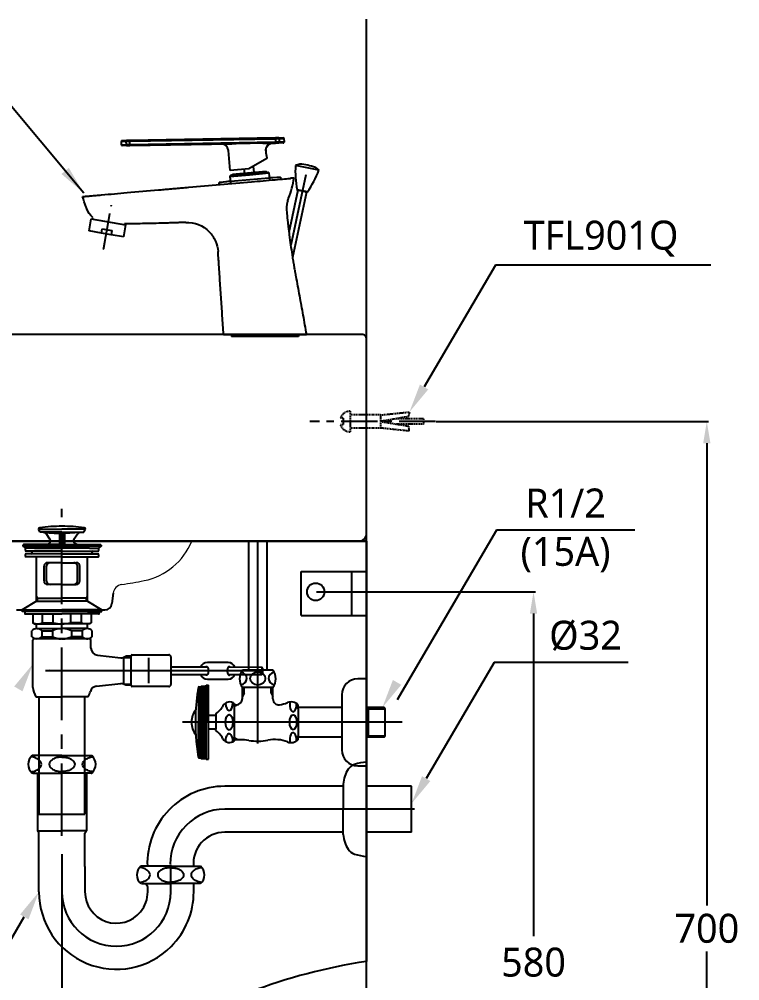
# Model space of a CAD drawing. Extents: x 5203 to 11604, y 0 to 2100.
# Drawn here: x 7363 to 7860, y 423 to 1086 of the extents above; entities that cross this region are included whole.
import ezdxf

# ---------------------------------------------------------------- set-up
doc = ezdxf.new("R2010")
doc.units = 0
doc.header["$LTSCALE"] = 20
doc.header["$MEASUREMENT"] = 0
doc.linetypes.add('CENTER', pattern=[2, 1.25, -0.25, 0.25, -0.25])
doc.linetypes.add('HIDDEN2', pattern=[0.1875, 0.125, -0.0625])
doc.layers.get('0').update_dxf_attribs({"linetype": 'CONTINUOUS'})
doc.layers.get('DEFPOINTS').update_dxf_attribs({"linetype": 'CONTINUOUS'})
for name, color, linetype in [('1', 1, 'CONTINUOUS'), ('3', 3, 'CONTINUOUS'), ('4', 4, 'CONTINUOUS'), ('6', 6, 'CONTINUOUS'), ('7', 7, 'CONTINUOUS'), ('CENTER', 2, 'CENTER')]:
    doc.layers.add(name, color=color, linetype=linetype)
doc.styles.get("Standard").update_dxf_attribs({"font": 'NanumGothic.ttf'})
doc.dimstyles.new('ISO-25', dxfattribs={"dimtxt": 15, "dimasz": 10, "dimexe": 1.25, "dimexo": 0.625, "dimgap": 5, "dimtad": 1, "dimtoh": 1, "dimdec": 0, "dimtxsty": 'Standard', "dimcen": 2.5, "dimadec": 0, "dimazin": 0, "dimtfac": 1, "dimtdec": 0, "dimtmove": 0, "dimatfit": 3, "dimfxl": 0, "dimarcsym": 0})
doc.dimstyles.get("Standard").update_dxf_attribs({"dimtxt": 2.5, "dimasz": 2, "dimexe": 2, "dimexo": 1, "dimgap": 1.5, "dimtad": 1, "dimdec": 0, "dimlfac": 10, "dimrnd": 0.5, "dimzin": 0, "dimdsep": 46, "dimtxsty": 'Standard', "dimcen": 0, "dimclrt": 2, "dimadec": 0, "dimazin": 0, "dimtfac": 1, "dimtdec": 0, "dimtmove": 0, "dimatfit": 3, "dimfxl": 0, "dimtolj": 1, "dimtzin": 0, "dimarcsym": 0})

# ---------------------------------------------------------------- blocks, each defined once
blk = doc.blocks.new('*D21')
at = {"layer": '1', "color": 3, "linetype": 'ByBlock', "lineweight": -2}
for p, q in [((7568.42, 691.14), (7719.28, 691.14)), ((7718.03, 676.14), (7718.03, 453.5)), ((7718.03, 124.14), (7718.03, 346.79)), ((7603.42, 109.14), (7719.28, 109.14))]:
    blk.add_line(p, q, dxfattribs=at)
at = {"layer": '1', "color": 3}
for points in [[(7715.53, 676.14), (7720.53, 676.14), (7718.03, 691.14)], [(7715.53, 124.14), (7720.53, 124.14), (7718.03, 109.14)]]:
    blk.add_solid(points, dxfattribs=at)
at = {"layer": 'DEFPOINTS', "color": 0}
for p in [(7567.79, 691.14), (7718.03, 691.14), (7602.79, 109.14)]:
    blk.add_point(p, dxfattribs=at)
at = {"layer": '1', "color": 2, "insert": (7718.03, 400.14), "char_height": 20, "attachment_point": 5}
blk.add_mtext('580\\P(참고치수이므로\\P실측 후 타공할 것)', dxfattribs=at)
blk = doc.blocks.new('*D28')
at = {"layer": '1', "color": 3, "linetype": 'ByBlock', "lineweight": -2}
for p, q in [((7650.93, 808.64), (7838.8, 808.64)), ((7837.55, 793.64), (7837.55, 474.71)), ((7837.55, 124.14), (7837.55, 443.08)), ((7570.6, 109.14), (7838.8, 109.14))]:
    blk.add_line(p, q, dxfattribs=at)
at = {"layer": '1', "color": 3}
for points in [[(7835.05, 793.64), (7840.05, 793.64), (7837.55, 808.64)], [(7835.05, 124.14), (7840.05, 124.14), (7837.55, 109.14)]]:
    blk.add_solid(points, dxfattribs=at)
at = {"layer": 'DEFPOINTS', "color": 0}
for p in [(7650.3, 808.64), (7569.98, 109.14), (7837.55, 109.14)]:
    blk.add_point(p, dxfattribs=at)
at = {"layer": '1', "color": 2, "insert": (7837.55, 458.89), "char_height": 20, "attachment_point": 5}
blk.add_mtext('700', dxfattribs=at)
blk = doc.blocks.new('*D29')
at = {"layer": '1', "color": 3, "lineweight": -2}
for p, q in [((7392.79, 510.08), (7392.79, 271.24)), ((7602.79, 363.17), (7602.79, 271.24)), ((7407.79, 272.49), (7587.79, 272.49))]:
    blk.add_line(p, q, dxfattribs=at)
at = {"layer": '1', "color": 3}
for points in [[(7407.79, 274.99), (7407.79, 269.99), (7392.79, 272.49)], [(7587.79, 274.99), (7587.79, 269.99), (7602.79, 272.49)]]:
    blk.add_solid(points, dxfattribs=at)
at = {"layer": 'DEFPOINTS', "color": 0}
for p in [(7392.79, 510.71), (7602.79, 363.8), (7602.79, 272.49)]:
    blk.add_point(p, dxfattribs=at)
at = {"layer": '1', "color": 2, "insert": (7497.79, 287.49), "char_height": 20, "attachment_point": 5}
blk.add_mtext('210', dxfattribs=at)

msp = doc.modelspace()

# ---------------------------------------------------------------- linework, layer by layer
at = {"ltscale": 0.5}
for p, q in [((7509.7259, 868.64294), (7509.7259, 867.16441)), ((7555.85412, 868.64294), (7555.85412, 867.16441))]:
    msp.add_line(p, q, dxfattribs=at)
at = {"color": 0, "linetype": 'Continuous', "lineweight": 0}
for p, q in [((7602.79001, 865.64299), (7602.78771, 730.99131)), ((7602.79006, 868.64294), (7602.79001, 868.64294))]:
    msp.add_line(p, q, dxfattribs=at)
at = {"linetype": 'HIDDEN2', "ltscale": 0.3}
for p, q in [((7586.72279, 811.04294), (7584.93992, 811.04294)), ((7586.72279, 811.04294), (7586.72279, 806.24294)), ((7591.61062, 815.73224), (7591.61062, 801.55364)), ((7607.4168, 813.14294), (7591.61062, 813.14294)), ((7612.48891, 813.14294), (7607.4168, 813.14294)), ((7612.48891, 813.14294), (7612.48891, 804.14294)), ((7642.05111, 810.44294), (7622.71775, 810.44294)), ((7642.05111, 810.44294), (7642.09974, 806.84294)), ((7586.72279, 806.24294), (7584.93992, 806.24294)), ((7607.4168, 804.14294), (7591.61062, 804.14294)), ((7612.48891, 804.14294), (7607.4168, 804.14294)), ((7642.09974, 806.84294), (7623.57538, 806.84294))]:
    msp.add_line(p, q, dxfattribs=at)
at = {"color": 0}
for p, q in [((7428.05373, 690.10507), (7427.2388, 683.0678)), ((7361.34108, 678.64297), (7422.272, 678.64297)), ((7368.17542, 678.64297), (7378.21776, 678.64297)), ((7378.21776, 678.64297), (7419.21776, 678.64297)), ((7378.21776, 678.64297), (7419.21776, 678.64297))]:
    msp.add_line(p, q, dxfattribs=at)
at = {"linetype": 'HIDDEN2', "ltscale": 0.3}
msp.add_lwpolyline([(7612.48891, 813.14294), (7632.43788, 815.17965), (7631.77841, 812.03737), (7612.48891, 808.64294), (7631.77841, 805.51109), (7632.10815, 802.00624), (7612.48891, 804.14294)], dxfattribs=at)
for start, end in [(90, 160.21215863), (199.78784137, 270)]:
    msp.add_arc((7591.61062, 808.64294), 7.0893, start, end, dxfattribs=at)
at = {"color": 0, "linetype": 'Continuous', "lineweight": 0}
for centre, radius, start, end in [((7440.62429, 743.00286), 45, 281.29209125, 337.99639), ((7393.16509, 980.6837), 287.37277, 278.17170477, 281.29209125), ((7435.00727, 689.29984), 7, 98.17170477, 173.39445901)]:
    msp.add_arc(centre, radius, start, end, dxfattribs=at)
at = {"layer": '1'}
msp.add_line((7602.79001, 109.14283), (7602.79001, 1086.14289), dxfattribs=at)
at = {"layer": '1', "color": 7, "linetype": 'Continuous'}
for p, q in [((7433.79372, 1001.87846), (7436.90503, 1001.93277)), ((7433.83735, 999.37885), (7433.79372, 1001.87846)), ((7434.28491, 1002.38711), (7437.34455, 1002.44052)), ((7436.90503, 1001.93277), (7439.59448, 1001.97971)), ((7436.90503, 1001.93277), (7436.94866, 999.43315)), ((7439.58575, 1002.47964), (7437.34455, 1002.44052)), ((7540.06716, 1004.23354), (7439.58575, 1002.47964)), ((7439.58575, 1002.47964), (7439.59448, 1001.97971)), ((7439.59448, 1001.97971), (7540.07588, 1003.73362)), ((7439.63811, 999.4801), (7439.59448, 1001.97971)), ((7542.30836, 1004.27267), (7540.06716, 1004.23354)), ((7540.06716, 1004.23354), (7540.07588, 1003.73362)), ((7540.07588, 1003.73362), (7542.76533, 1003.78057)), ((7540.07588, 1003.73362), (7540.11951, 1001.234)), ((7542.30836, 1004.27267), (7545.36799, 1004.32607)), ((7542.76533, 1003.78057), (7545.87664, 1003.83488)), ((7542.80896, 1001.28095), (7542.76533, 1003.78057)), ((7545.87664, 1003.83488), (7545.92027, 1001.33526)), ((7436.94866, 999.43315), (7433.83735, 999.37885)), ((7437.40563, 998.94105), (7434.346, 998.88764)), ((7439.63811, 999.4801), (7436.94866, 999.43315)), ((7437.40563, 998.94105), (7439.64684, 998.98017)), ((7540.11951, 1001.234), (7439.63811, 999.4801)), ((7439.64684, 998.98017), (7439.63811, 999.4801)), ((7439.64684, 998.98017), (7509.83747, 1000.20535)), ((7508.76033, 981.7283), (7507.55428, 995.51357)), ((7531.21703, 1000.57854), (7540.12824, 1000.73408)), ((7542.80896, 1001.28095), (7540.11951, 1001.234)), ((7540.12824, 1000.73408), (7540.11951, 1001.234)), ((7540.12824, 1000.73408), (7542.36944, 1000.7732)), ((7545.42908, 1000.82661), (7542.36944, 1000.7732)), ((7545.92027, 1001.33526), (7542.80896, 1001.28095)), ((7534.13306, 990.03329), (7521.71086, 982.86133)), ((7534.04785, 991.00723), (7534.13306, 990.03329)), ((7521.71086, 982.86133), (7508.76033, 981.7283)), ((7518.78947, 980.11085), (7518.57284, 982.58689)), ((7524.72086, 984.59914), (7525.06549, 980.65993)), ((7543.58221, 977.26083), (7501.14432, 973.548)), ((7508.60959, 977.71449), (7522.05822, 978.89109)), ((7508.60959, 977.71449), (7509.00179, 973.23161)), ((7522.01464, 979.38919), (7509.06411, 978.25617)), ((7510.32181, 979.37003), (7533.53315, 981.40075)), ((7510.40897, 978.37383), (7510.32181, 979.37003)), ((7534.96517, 980.52222), (7522.01464, 979.38919)), ((7522.05822, 978.89109), (7535.50684, 980.0677)), ((7533.53315, 981.40075), (7533.62031, 980.40456)), ((7535.50684, 980.0677), (7535.89905, 975.58482)), ((7535.7831, 976.91026), (7543.58221, 977.26083)), ((7543.58221, 977.26083), (7543.71218, 975.77528)), ((7501.14432, 973.548), (7508.88581, 974.55706)), ((7501.27428, 972.06245), (7501.14432, 973.548)), ((7413.81597, 948.37209), (7414.00334, 949.43469)), ((7411.55212, 940.14014), (7413.02813, 948.511)), ((7413.02813, 948.511), (7436.66351, 944.34345)), ((7436.66351, 944.34345), (7435.18751, 935.97258)), ((7435.95867, 944.95312), (7435.87567, 944.48237)), ((7419.99406, 938.6516), (7411.55212, 940.14014)), ((7419.99406, 938.6516), (7420.515, 941.60602)), ((7426.74556, 937.46112), (7419.99406, 938.6516)), ((7420.515, 941.60602), (7427.26651, 940.41554)), ((7427.26651, 940.41554), (7426.74556, 937.46112)), ((7435.18751, 935.97258), (7426.74556, 937.46112)), ((7555.85412, 867.16441), (7509.7259, 867.16441))]:
    msp.add_line(p, q, dxfattribs=at)
at = {"layer": '1', "color": 3}
for p, q in [((7691.7715, 916.52116), (7642.54296, 832.43907)), ((7840.27815, 916.52116), (7691.7715, 916.52116)), ((7692.40455, 733.66597), (7623.89514, 616.65225)), ((7787.92922, 733.66597), (7692.40455, 733.66597)), ((7690.93323, 642.46103), (7643.98708, 562.27725)), ((7783.37479, 642.46103), (7690.93323, 642.46103)), ((7299.25419, 351.49845), (7366.80999, 466.88342))]:
    msp.add_line(p, q, dxfattribs=at)
at = {"layer": '1', "color": 1, "linetype": 'CENTER'}
msp.add_line((7650.30483, 808.64294), (7563.70437, 808.64294), dxfattribs=at)
at = {"layer": '1', "color": 7, "linetype": 'Continuous'}
for centre, radius, start, end in [((7434.29364, 1001.88718), 0.5, 90.99999075, 181.00020906), ((7545.37672, 1003.82615), 0.5, 1.00020906, 90.99999075), ((7434.33727, 999.38757), 0.5, 181.00020906, 270.99999075), ((7502.5733, 995.0778), 5, 4.76016004, 90.99999075), ((7545.42035, 1001.32653), 0.5, 270.99999075, 1.00020906), ((7509.10768, 977.75807), 0.5, 95.00014925, 185.00014155), ((7535.00875, 980.02412), 0.5, 5.00014155, 95.00014925), ((7569.18385, 955.01998), 21.5, 165.64525328, 185.92846745)]:
    msp.add_arc(centre, radius, start, end, dxfattribs=at)
at = {"layer": '1', "color": 7, "linetype": 'Continuous', "extrusion": (0, 0, -1)}
msp.add_arc((-7425.61408, 961.85207), 17, 313.07750562, 337.32487262, dxfattribs=at)
at = {"layer": '1', "color": 7}
msp.add_arc((7422.272, 683.64297), 5, 270, 353.39445901, dxfattribs=at)
at = {"layer": '1', "color": 7, "linetype": 'Continuous', "extrusion": (0, 0, -1)}
for centre, major_axis, ratio, start_param, end_param in [((7437.35327, 1001.9406), (-0.00873, 0.49992), 0.896618, 4.71238898, 6.283185307), ((7542.31708, 1003.77274), (0.00873, -0.49992), 0.896618, 3.141592654, 4.71238898), ((7437.39691, 999.44097), (-0.00873, 0.49992), 0.896618, 3.141592654, 4.71238898), ((7538.2681, 995.70085), (-0.08726, 4.99924), 0.978413, 4.644078119, 6.283185307), ((7538.41917, 995.70349), (0.08726, -4.99924), 0.999997, 1.661177217, 3.141787889), ((7542.36072, 1001.27313), (0.00873, -0.49992), 0.896618, 4.71238898, 6.283185307), ((7569.18262, 955.01555), (-20.71889, 5.74262), 0.999735, 0.000012834, 0.097610156), ((7478.95603, 924.49181), (-19.98137, 7.93692), 1, 1.153488925, 1.989306429)]:
    msp.add_ellipse(centre, major_axis=major_axis, ratio=ratio, start_param=start_param, end_param=end_param, dxfattribs=at)
at = {"layer": '1', "color": 7, "linetype": 'Continuous'}
for points, knots in [([(7531.21703, 1000.57854), (7529.86912, 1000.55501), (7528.51909, 1000.55281), (7525.53649, 1000.54776), (7523.90313, 1000.54656), (7521.69522, 1000.52403), (7521.12053, 1000.51634), (7519.459, 1000.48808), (7518.37218, 1000.46183), (7515.73279, 1000.38464), (7514.18032, 1000.32777), (7511.69804, 1000.24869), (7510.76744, 1000.22159), (7509.83747, 1000.20535)], [0, 0, 0, 0, 0.18944166, 0.18944166, 0.418460024, 0.418460024, 0.499035031, 0.499035031, 0.651443505, 0.651443505, 0.869303726, 0.869303726, 1, 1, 1, 1]), ([(7533.39414, 995.27444), (7533.39032, 995.06525), (7533.3914, 994.84231), (7533.40956, 994.28975), (7533.43403, 993.94731), (7533.50743, 993.29343), (7533.55671, 992.9727), (7533.6671, 992.38516), (7533.72957, 992.11082), (7533.84878, 991.63888), (7533.90675, 991.43668), (7533.99648, 991.13724), (7534.02918, 991.03616), (7534.04852, 990.97625), (7534.05118, 990.96798), (7534.05116, 990.968)], [0, 0, 0, 0, 0.114939374, 0.114939374, 0.279353996, 0.279353996, 0.440312112, 0.440312112, 0.602680747, 0.602680747, 0.769066054, 0.769066054, 0.935926829, 0.935926829, 1, 1, 1, 1]), ([(7533.43456, 996.09479), (7533.4216, 995.93205), (7533.40996, 995.74953), (7533.39866, 995.4638), (7533.39589, 995.37032), (7533.39414, 995.27444)], [0, 0, 0, 0, 0.685433532, 0.685433532, 1, 1, 1, 1]), ([(7475.41161, 969.79977), (7477.0352, 969.94182), (7485.84987, 970.713), (7501.86383, 972.11404), (7521.68926, 973.84854), (7534.31918, 974.95351), (7539.75569, 975.42915)], [0, 0, 0, 0, 0.075727638, 0.41110137, 0.746475102, 1, 1, 1, 1]), ([(7539.75569, 975.42915), (7542.07891, 975.63241), (7544.38476, 975.83414), (7548.30835, 976.17741), (7549.78614, 976.3067), (7550.42386, 976.3625)], [0, 0, 0, 0, 0.5, 0.5, 1, 1, 1, 1]), ([(7549.12185, 962.74946), (7549.9737, 964.95944), (7550.71895, 967.23122), (7551.97451, 971.84651), (7552.48581, 974.20019), (7552.87444, 976.57689)], [0, 0, 0, 0, 0.496999027, 0.496999027, 1, 1, 1, 1]), ([(7552.87444, 976.57689), (7552.87466, 976.57691), (7552.86916, 976.57643), (7552.76236, 976.56709), (7552.25207, 976.52244), (7551.06741, 976.41879), (7550.76286, 976.39215), (7550.42386, 976.3625)], [0, 0, 0, 0, 0.083269735, 0.083269735, 0.791492061, 0.791492061, 1, 1, 1, 1]), ([(7420.15318, 964.96529), (7425.99453, 965.47633), (7439.02573, 966.61642), (7453.41814, 967.8756), (7461.96554, 968.62339), (7463.32163, 968.74204)], [0, 0, 0, 0, 0.40612002, 0.90577848, 1, 1, 1, 1]), ([(7463.32163, 968.74204), (7464.3292, 968.83019), (7466.34452, 969.0065), (7468.35919, 969.18276), (7470.37395, 969.35903), (7472.38882, 969.53531), (7474.4043, 969.71165), (7475.41161, 969.79977)], [0, 0, 0, 0, 0.25, 0.5, 0.5, 0.75, 1, 1, 1, 1]), ([(7409.92808, 955.29849), (7409.7472, 955.73141), (7408.61722, 958.51474), (7407.66815, 961.36939), (7407.0009, 963.81461)], [0, 0, 0, 0, 0.156198051, 1, 1, 1, 1]), ([(7408.62128, 963.95638), (7408.69439, 963.96277), (7408.86821, 963.97798), (7409.32484, 964.01793), (7410.09474, 964.08529), (7411.30709, 964.19135), (7412.76676, 964.31905), (7414.42822, 964.46442), (7416.24459, 964.62333), (7418.16833, 964.79163), (7419.4903, 964.90729), (7420.15313, 964.96528)], [0, 0, 0, 0, 0.062499865, 0.125000071, 0.250000481, 0.375000892, 0.500001303, 0.625001713, 0.750002124, 0.875002535, 1, 1, 1, 1]), ([(7547.79883, 952.79937), (7547.93251, 951.51202), (7548.12872, 949.66293), (7548.39315, 947.25274), (7548.55049, 945.84855), (7548.67841, 944.72544), (7548.80775, 943.60249), (7548.97214, 942.19912), (7549.174, 940.51563), (7549.38066, 938.83272), (7549.59234, 937.15044), (7550.02618, 933.78719), (7550.71783, 928.74758), (7551.57005, 923.16023), (7552.21717, 919.25716), (7552.60156, 917.02934), (7552.99141, 914.80246), (7553.48482, 912.01994), (7554.6888, 905.34543), (7556.54982, 895.34375), (7558.60314, 884.22802), (7560.16947, 875.32172), (7560.95645, 870.86925), (7561.34948, 868.64294)], [0, 0, 0, 0, 0.045535933, 0.065420601, 0.085305269, 0.095247603, 0.105189937, 0.125074605, 0.144959274, 0.164843942, 0.18472861, 0.204613278, 0.28415195, 0.363690622, 0.403459958, 0.423344626, 0.443229294, 0.48299863, 0.522767967, 0.681845311, 0.840922656, 0.920461328, 1, 1, 1, 1]), ([(7465.35228, 945.53167), (7460.22169, 945.37699), (7455.09025, 945.25044), (7445.68317, 945.07007), (7441.407, 945.01238), (7437.13215, 944.966)], [0, 0, 0, 0, 0.545543874, 0.545543874, 1, 1, 1, 1]), ([(7477.49808, 945.95129), (7476.48608, 945.91205), (7474.46201, 945.83561), (7472.43778, 945.7634), (7470.41348, 945.69338), (7468.3891, 945.62553), (7466.36457, 945.56219), (7465.35228, 945.53167)], [0, 0, 0, 0, 0.25, 0.5, 0.5, 0.75, 1, 1, 1, 1]), ([(7494.32838, 939.52314), (7496.1907, 937.61858), (7497.67205, 935.37461), (7499.69538, 930.70503), (7500.24169, 928.28893), (7500.4028, 926.00388)], [0, 0, 0, 0, 0.5, 0.5, 1, 1, 1, 1]), ([(7504.23056, 868.64294), (7504.08793, 870.79036), (7503.80266, 875.08521), (7503.23214, 883.6749), (7502.51899, 894.41201), (7501.8771, 904.07542), (7501.44998, 910.51774), (7501.27206, 913.20204), (7501.12969, 915.34948), (7500.98689, 917.4969), (7500.74858, 921.04864), (7500.53963, 924.0631), (7500.4028, 926.00388)], [0, 0, 0, 0, 0.112308708, 0.224617416, 0.449234832, 0.673852248, 0.730006602, 0.786160956, 0.814238133, 0.84231531, 0.898469664, 1, 1, 1, 1]), ([(7504.23055, 868.64294), (7504.23056, 868.64294), (7504.27319, 868.64294), (7504.44335, 868.64294), (7504.60276, 868.64294), (7504.87256, 868.64294), (7505.07326, 868.64294), (7505.47882, 868.64294), (7506.21164, 868.64294), (7507.32944, 868.64294), (7508.67491, 868.64294), (7510.23743, 868.64294), (7512.00321, 868.64294), (7513.95782, 868.64294), (7516.79373, 868.64294), (7519.94015, 868.64294), (7523.32014, 868.64294), (7525.51257, 868.64294), (7527.30358, 868.64294), (7529.11563, 868.64294), (7532.33171, 868.64294), (7536.06458, 868.64294), (7539.74904, 868.64294), (7543.36385, 868.64294), (7547.68145, 868.64294), (7552.3169, 868.64294), (7556.19232, 868.64294), (7558.62892, 868.64294), (7559.85246, 868.64294), (7560.40702, 868.64294), (7561.09179, 868.64294), (7561.34947, 868.64294), (7561.34948, 868.64294)], [0, 0, 0, 0, 0.031250001, 0.031250001, 0.062500002, 0.070312502, 0.078125002, 0.093750003, 0.125000004, 0.156250004, 0.187500005, 0.218750006, 0.250000007, 0.281250008, 0.312500009, 0.375000011, 0.406250011, 0.437500012, 0.453125013, 0.468750013, 0.500000014, 0.562500016, 0.593750017, 0.625000018, 0.687500019, 0.750000021, 0.812500023, 0.875000025, 0.906250026, 0.921875026, 0.937500027, 1, 1, 1, 1])]:
    msp.add_open_spline(points, degree=3, knots=knots, dxfattribs=at)
for points, degree in [([(7407.00089, 963.81461), (7407.0009, 963.81461), (7407.54387, 963.86211), (7408.62128, 963.95638)], 3), ([(7548.46384, 960.75855), (7548.35479, 960.34918)], 1), ([(7547.79884, 952.79938), (7547.79883, 952.79937), (7547.79868, 952.79788), (7547.79837, 952.79489)], 3), ([(7547.79884, 952.79938), (7547.79883, 952.79937), (7547.79868, 952.79788), (7547.79837, 952.79489)], 3), ([(7437.13217, 944.96472), (7436.74091, 944.96079), (7436.34978, 944.95693), (7435.95867, 944.95309)], 3), ([(7478.11338, 945.9753), (7477.90828, 945.96725), (7477.70318, 945.95925), (7477.49808, 945.95129)], 3)]:
    msp.add_open_spline(points, degree=degree, dxfattribs=at)
at = {"layer": '1', "color": 1, "linetype": 'CENTER'}
msp.add_open_spline([(7421.5284, 927.61322), (7422.39665, 932.53726), (7426.86546, 957.88116)], degree=1, knots=[0, 0, 0.162681685, 1, 1], dxfattribs=at)
at = {"layer": '1', "color": 3}
for points in [[(7645.41953, 830.75489), (7639.66639, 834.12325), (7632.43788, 815.17965)], [(7359.80842, 625.86083), (7365.56156, 622.49247), (7372.79006, 641.43607)], [(7626.77171, 626.96807), (7621.01857, 630.33643), (7613.79006, 611.39283)], [(7646.86365, 560.59307), (7641.11052, 563.96143), (7633.88201, 545.01783)], [(7363.93342, 468.5676), (7369.68656, 465.19924), (7376.91506, 484.14283)]]:
    msp.add_solid(points, dxfattribs=at)
at = {"layer": '3'}
for p, q in [((7377.79006, 732.33724), (7376.55874, 734.46995)), ((7376.67528, 734.2681), (7392.79006, 734.2681)), ((7392.79006, 732.33724), (7377.79006, 732.33724)), ((7380.30534, 732.15295), (7391.04006, 731.45158)), ((7384.5154, 727.45795), (7381.7972, 731.31092)), ((7392.79006, 732.33724), (7391.04006, 731.45158)), ((7391.04006, 731.45158), (7391.04006, 723.73724)), ((7392.27239, 732.07525), (7391.84006, 725.66737)), ((7408.90485, 734.2681), (7392.79006, 734.2681)), ((7392.79006, 732.33724), (7407.79006, 732.33724)), ((7392.79006, 732.33724), (7394.54006, 731.45158)), ((7393.30774, 732.07525), (7393.74006, 725.66737)), ((7405.27479, 732.15295), (7394.54006, 731.45158)), ((7394.54006, 731.45158), (7394.54006, 723.73724)), ((7401.06473, 727.45795), (7403.78293, 731.31092)), ((7407.79006, 732.33724), (7409.02138, 734.46995)), ((7365.79006, 723.33724), (7365.79006, 722.73724)), ((7375.49006, 723.73724), (7366.19006, 723.73724)), ((7392.79006, 723.73724), (7375.49006, 723.73724)), ((7382.43364, 723.73724), (7383.88116, 724.57297)), ((7392.04316, 723.73724), (7391.84006, 725.69157)), ((7391.84006, 725.69157), (7392.79006, 725.69157)), ((7393.74006, 725.69157), (7392.79006, 725.69157)), ((7392.79006, 723.73724), (7410.09006, 723.73724)), ((7393.53696, 723.73724), (7393.74006, 725.69157)), ((7403.14649, 723.73724), (7401.69897, 724.57297)), ((7410.09006, 723.73724), (7419.39006, 723.73724)), ((7419.79006, 723.33724), (7419.79006, 722.73724)), ((7365.79006, 722.73724), (7367.93229, 721.23724)), ((7365.79006, 722.73724), (7392.79006, 722.73724)), ((7367.48823, 721.03724), (7367.48823, 719.73724)), ((7367.48823, 716.73724), (7367.48823, 715.43724)), ((7373.79006, 721.23724), (7367.68823, 721.23724)), ((7392.79006, 719.23724), (7367.98823, 719.23724)), ((7392.79006, 717.23724), (7367.98823, 717.23724)), ((7373.79006, 721.23724), (7392.79006, 721.23724)), ((7419.79006, 722.73724), (7392.79006, 722.73724)), ((7411.79007, 721.23724), (7392.79006, 721.23724)), ((7392.79006, 719.23724), (7417.5919, 719.23724)), ((7392.79006, 717.23724), (7417.5919, 717.23724)), ((7411.79007, 721.23724), (7417.8919, 721.23724)), ((7419.79006, 722.73724), (7417.64784, 721.23724)), ((7418.0919, 721.03724), (7418.0919, 719.73724)), ((7418.0919, 716.73724), (7418.0919, 715.43724)), ((7392.79006, 715.23724), (7367.68823, 715.23724)), ((7375.29006, 684.64283), (7375.29006, 715.23724)), ((7392.79006, 711.23724), (7382.91569, 711.23724)), ((7392.79006, 715.23724), (7417.8919, 715.23724)), ((7392.79006, 711.23724), (7402.66443, 711.23724)), ((7410.29006, 684.64283), (7410.29006, 715.23724)), ((7380.41569, 698.73724), (7380.41569, 708.73724)), ((7382.18346, 698.73724), (7382.18346, 708.73724)), ((7403.39667, 698.73724), (7403.39667, 708.73724)), ((7405.16443, 698.73724), (7405.16443, 708.73724)), ((7557.79006, 705.15319), (7602.79006, 705.15319)), ((7557.79006, 674.72901), (7557.79006, 705.15319)), ((7592.79006, 674.72901), (7592.79006, 705.15319)), ((7392.79006, 696.23724), (7382.91569, 696.23724)), ((7392.79006, 696.23724), (7402.66443, 696.23724)), ((7375.29006, 684.64283), (7365.29006, 678.64283)), ((7375.99006, 686.73724), (7375.29006, 687.94968)), ((7375.29006, 686.73724), (7392.79006, 686.73724)), ((7375.29006, 684.64283), (7392.79006, 684.64283)), ((7375.99006, 684.64283), (7375.99006, 686.73724)), ((7410.29006, 686.73724), (7392.79006, 686.73724)), ((7410.29006, 684.64283), (7392.79006, 684.64283)), ((7409.59006, 686.73724), (7410.29006, 687.94968)), ((7409.59006, 684.64283), (7409.59006, 686.73724)), ((7410.29006, 684.64283), (7420.29006, 678.64283)), ((7365.29006, 678.64283), (7392.79006, 678.64283)), ((7365.29006, 677.64283), (7365.29006, 678.64283)), ((7375.29006, 677.64283), (7365.29006, 677.64283)), ((7367.09793, 677.64283), (7367.09793, 676.34283)), ((7410.29006, 677.64283), (7375.29006, 677.64283)), ((7420.29006, 678.64283), (7392.79006, 678.64283)), ((7410.29006, 677.64283), (7420.29006, 677.64283)), ((7418.48219, 677.64283), (7418.48219, 676.34283)), ((7420.29006, 677.64283), (7420.29006, 678.64283)), ((7367.59793, 675.84283), (7372.59793, 675.84283)), ((7372.59793, 675.84283), (7392.79006, 675.84283)), ((7372.59793, 675.84283), (7372.59793, 669.72019)), ((7379.37272, 669.72019), (7379.37272, 675.84283)), ((7386.77338, 669.72019), (7386.77338, 675.84283)), ((7412.98219, 675.84283), (7392.79006, 675.84283)), ((7398.80675, 669.72019), (7398.80675, 675.84283)), ((7406.20741, 669.72019), (7406.20741, 675.84283)), ((7412.98219, 675.84283), (7412.98219, 669.72019)), ((7417.98219, 675.84283), (7412.98219, 675.84283)), ((7557.79006, 674.72901), (7602.79006, 674.72901)), ((7372.04637, 660.18062), (7372.04637, 664.29387)), ((7373.59793, 669.14283), (7372.59793, 669.72019)), ((7373.59793, 669.14283), (7374.99793, 669.14283)), ((7374.99793, 669.14283), (7392.79006, 669.14283)), ((7375.29006, 665.7316), (7375.29006, 669.14283)), ((7375.43376, 665.73724), (7392.54637, 665.73724)), ((7378.82115, 664.29387), (7386.22181, 664.29387)), ((7378.82115, 664.29387), (7378.82115, 660.18062)), ((7379.37272, 669.72019), (7386.77338, 669.72019)), ((7386.22181, 664.29387), (7386.22181, 660.18062)), ((7410.58219, 669.14283), (7392.79006, 669.14283)), ((7410.14637, 665.73724), (7393.03376, 665.73724)), ((7406.20741, 669.72019), (7398.80675, 669.72019)), ((7399.35831, 664.29387), (7399.35831, 660.18062)), ((7406.75898, 664.29387), (7399.35831, 664.29387)), ((7406.75898, 664.29387), (7406.75898, 660.18062)), ((7410.29006, 665.7316), (7410.29006, 669.14283)), ((7411.98219, 669.14283), (7410.58219, 669.14283)), ((7411.98219, 669.14283), (7412.98219, 669.72019)), ((7413.53376, 660.18062), (7413.53376, 664.29387)), ((7372.79006, 625.1349), (7372.79006, 657.73724)), ((7392.79006, 658.73724), (7373.79006, 658.73724)), ((7378.82115, 660.18062), (7386.22181, 660.18062)), ((7410.14637, 658.73724), (7392.79006, 658.73724)), ((7406.75898, 660.18062), (7399.35831, 660.18062)), ((7409.59006, 658.73724), (7410.14637, 658.73724)), ((7410.14637, 658.73724), (7410.54637, 658.73724)), ((7411.79006, 658.73724), (7410.29006, 658.73724)), ((7412.79006, 652.373), (7412.79006, 657.73724)), ((7417.2574, 647.40146), (7433.29163, 645.6835)), ((7435.3203, 645.93724), (7440.42586, 645.93724)), ((7435.45938, 627.48724), (7435.45938, 645.98724)), ((7440.45127, 646.73724), (7436.79006, 646.73724)), ((7436.79006, 646.73724), (7436.79006, 645.93724)), ((7440.42586, 645.93724), (7440.42586, 646.93724)), ((7440.42586, 626.53724), (7440.42586, 645.93724)), ((7441.22586, 647.73724), (7466.42586, 647.73724)), ((7452.79006, 628.19933), (7452.79006, 645.63724)), ((7467.92586, 646.23724), (7467.92586, 640.46605)), ((7452.79006, 636.73724), (7384.29029, 636.91343)), ((7487.16503, 639.14884), (7467.72476, 639.19884)), ((7467.92586, 640.46605), (7467.92586, 627.23724)), ((7493.1147, 639.13353), (7487.16503, 639.14884)), ((7504.14483, 642.35518), (7493.08597, 642.38362)), ((7507.43121, 642.34672), (7504.14483, 642.35518)), ((7530.75013, 639.03673), (7507.38577, 639.09683)), ((7530.73727, 634.03675), (7530.75013, 639.03673)), ((7531.24884, 638.53545), (7530.75013, 639.03673)), ((7531.23856, 634.53546), (7531.24884, 638.53545)), ((7452.79006, 636.73724), (7381.43051, 636.73724)), ((7531.2437, 636.53546), (7452.79006, 636.73724)), ((7468.51169, 634.1968), (7493.10184, 634.13355)), ((7493.05639, 630.88366), (7504.379, 630.85453)), ((7504.379, 630.85453), (7507.40163, 630.84676)), ((7507.37291, 634.09685), (7530.73727, 634.03675)), ((7530.73727, 634.03675), (7531.23856, 634.53546)), ((7416.65895, 626.00891), (7433.29163, 627.79098)), ((7435.45938, 627.48724), (7440.42586, 627.48724)), ((7436.79006, 626.73724), (7436.79006, 627.53724)), ((7440.45127, 626.73724), (7436.79006, 626.73724)), ((7466.42586, 625.73724), (7441.22586, 625.73724)), ((7374.79007, 618.73724), (7392.79006, 618.73724)), ((7376.91506, 618.73724), (7376.91506, 537.73724)), ((7410.79006, 618.73724), (7392.79006, 618.73724)), ((7408.66506, 537.73724), (7408.66506, 618.73724)), ((7376.91506, 537.73724), (7408.66506, 537.73724)), ((7408.66506, 537.73724), (7407.96506, 537.73724))]:
    msp.add_line(p, q, dxfattribs=at)
for points in [[(7491.74139, 639.13707, -0.044238089), (7491.99423, 639.41582, -0.189273345), (7492.4292, 639.5853, -0.189273345), (7492.86329, 639.41358, -0.101058622), (7493.35773, 638.71887, -0.059301535), (7493.63115, 637.83074, -0.045721536), (7493.73789, 636.63192, -0.045721536)], [(7508.75908, 639.0933, 0.044238089), (7508.50767, 639.37334, 0.189273345), (7508.07358, 639.54506, 0.189273345), (7507.63861, 639.37558, 0.101058622), (7507.14061, 638.68342, 0.059301535), (7506.86262, 637.79671, 0.045721536), (7506.74971, 636.59846, 0.045721536)], [(7493.73789, 636.63192, -0.045721536), (7493.62498, 635.43367, -0.059301535), (7493.347, 634.54696, -0.101058622), (7492.84899, 633.8548, -0.189273345), (7492.41402, 633.68532, -0.189273345), (7491.97993, 633.85704, -0.044238089), (7491.72853, 634.13708, -0.059301535)], [(7506.74971, 636.59846, 0.045721536), (7506.85646, 635.39964, 0.059301535), (7507.12988, 634.51151, 0.101058622), (7507.62432, 633.8168, 0.189273345), (7508.05841, 633.64508, 0.189273345), (7508.49337, 633.81456, 0.044238089), (7508.74622, 634.09331, 0.059301535)]]:
    msp.add_lwpolyline(points, format="xyb", dxfattribs=at)
for centre, radius, start, end in [((7392.79006, 616.33724), 120, 90, 97.32041367), ((7392.79006, 616.33724), 120, 82.67958633, 90), ((7377.64006, 734.2681), 1.1, 97.32041367, 169.42619898), ((7380.16295, 730.15799), 2, 35.20232507, 86.26180949), ((7405.41717, 730.15799), 2, 93.73819051, 144.79767493), ((7407.94006, 734.2681), 1.1, 10.57380102, 82.67958633), ((7366.19006, 723.33724), 0.4, 90, 180), ((7382.88116, 726.30502), 2, 300, 35.20232507), ((7402.69897, 726.30502), 2, 144.79767493, 240), ((7419.39006, 723.33724), 0.4, 0, 90), ((7367.68823, 721.03724), 0.2, 90, 180), ((7367.98823, 719.73724), 0.5, 180, 270), ((7367.98823, 716.73724), 0.5, 90, 180), ((7371.29006, 718.23724), 1, 270, 90), ((7414.29006, 718.23724), 1, 90, 270), ((7417.5919, 719.73724), 0.5, 270, 0), ((7417.5919, 716.73724), 0.5, 0, 90), ((7417.8919, 721.03724), 0.2, 0, 90), ((7367.68823, 715.43724), 0.2, 180, 270), ((7382.91569, 708.73724), 2.5, 90, 180), ((7384.68346, 708.73724), 2.5, 90, 180), ((7400.89667, 708.73724), 2.5, 0, 90), ((7402.66443, 708.73724), 2.5, 0, 90), ((7417.8919, 715.43724), 0.2, 270, 0), ((7382.91569, 698.73724), 2.5, 180, 270), ((7384.68346, 698.73724), 2.5, 180, 270), ((7400.89667, 698.73724), 2.5, 270, 0), ((7402.66443, 698.73724), 2.5, 270, 0), ((7367.59793, 676.34283), 0.5, 180, 270), ((7417.98219, 676.34283), 0.5, 270, 0), ((7375.43376, 661.02944), 4.70435, 43.94093732, 136.05906268), ((7375.98533, 679.32204), 10.18185, 250.56792502, 289.43207498), ((7392.32417, 652.13276), 13.60629, 89.06429532, 116.64718661), ((7392.59792, 698.59517), 29.45658, 258.59556617, 270.3737354), ((7392.9822, 698.59517), 29.45658, 269.6262646, 281.40443383), ((7393.25596, 652.13276), 13.60629, 63.35281339, 90.93570468), ((7409.5948, 679.32204), 10.18185, 250.56792502, 289.43207498), ((7410.14637, 661.02944), 4.70435, 43.94093732, 136.05906268), ((7375.43376, 663.44504), 4.70435, 223.94093732, 316.05906268), ((7373.79006, 657.73724), 1, 90, 180), ((7392.32417, 672.34172), 13.60629, 243.35281339, 270.93570468), ((7393.25596, 672.34172), 13.60629, 269.06429532, 296.64718661), ((7410.14637, 663.44504), 4.70435, 223.94093732, 316.05906268), ((7411.79006, 657.73724), 1, 0, 90), ((7417.79006, 652.373), 5, 180, 263.88449643), ((7433.69852, 650.66692), 5, 265.33216468, 308.19271972), ((7441.22586, 646.93724), 0.8, 90, 180), ((7466.42586, 646.23724), 1.5, 0, 90), ((7493.07311, 637.38364), 5, 89.85263291, 159.3653178), ((7507.41835, 637.34674), 5, 20.33994803, 89.85263291), ((7493.06925, 635.88364), 5, 200.33994803, 269.85263291), ((7507.4145, 635.84674), 5, 269.85263291, 339.3653178), ((7385.77847, 625.68383), 13, 182.42004342, 212.30000816), ((7417.19161, 621.03736), 5, 96.11547581, 165.04046432), ((7433.69852, 622.80757), 5, 51.80728028, 94.66783532), ((7441.22586, 626.53724), 0.8, 180, 270), ((7466.42586, 627.23724), 1.5, 270, 0), ((7399.80166, 625.68383), 13, 327.69999184, 345.040466)]:
    msp.add_arc(centre, radius, start, end, dxfattribs=at)
at = {"layer": '4'}
for p, q in [((7376.54006, 578.14283), (7372.24856, 578.14283)), ((7376.54006, 578.14283), (7372.24856, 578.14283)), ((7392.79006, 578.14283), (7376.54006, 578.14283)), ((7392.79006, 578.14283), (7376.54006, 578.14283)), ((7392.79006, 578.14283), (7409.04006, 578.14283)), ((7392.79006, 578.14283), (7409.04006, 578.14283)), ((7409.04006, 578.14283), (7413.33157, 578.14283)), ((7409.04006, 578.14283), (7413.33157, 578.14283)), ((7602.79006, 541.14283), (7602.79006, 573.64283)), ((7372.64006, 566.14283), (7372.24856, 566.14283)), ((7372.64006, 566.14283), (7392.79006, 566.14283)), ((7375.99006, 566.14283), (7375.99006, 526.36271)), ((7412.94006, 566.14283), (7392.79006, 566.14283)), ((7409.59006, 566.14283), (7409.59006, 526.36271)), ((7412.94006, 566.14283), (7413.33157, 566.14283)), ((7586.81009, 558.53757), (7586.81009, 541.14283)), ((7586.81009, 557.01783), (7505.01908, 557.01783)), ((7633.88201, 557.01783), (7602.79006, 557.01783)), ((7633.88201, 525.26783), (7633.88201, 557.01783)), ((7635.88201, 541.14283), (7505.01908, 541.14283)), ((7586.81009, 523.7481), (7586.81009, 541.14283)), ((7602.79006, 541.14283), (7602.79006, 508.64283)), ((7375.99006, 526.36271), (7392.79006, 526.36271)), ((7376.91506, 484.14283), (7376.91506, 524.71783)), ((7409.59006, 526.36271), (7392.79006, 526.36271)), ((7408.66506, 501.53864), (7408.66506, 524.71783)), ((7586.81009, 525.26783), (7505.01908, 525.26783)), ((7633.88201, 525.26783), (7602.79006, 525.26783)), ((7408.66506, 501.53864), (7408.66506, 484.14283)), ((7451.46211, 501.84283), (7447.17061, 501.84283)), ((7467.71211, 501.84283), (7451.46211, 501.84283)), ((7467.71211, 501.84283), (7467.79006, 501.84283)), ((7467.79006, 484.14283), (7467.79006, 502.80606)), ((7467.86801, 501.84283), (7467.79006, 501.84283)), ((7467.86801, 501.84283), (7484.11801, 501.84283)), ((7484.11801, 501.84283), (7488.40952, 501.84283)), ((7447.56211, 489.84283), (7467.71211, 489.84283)), ((7450.99006, 489.84283), (7450.99006, 489.14283)), ((7451.91506, 484.14283), (7451.91506, 487.58866)), ((7488.01801, 489.84283), (7467.86801, 489.84283)), ((7483.66506, 484.14283), (7483.66506, 489.84283))]:
    msp.add_line(p, q, dxfattribs=at)
for points in [[(7378.59523, 572.14283, 0.15521739), (7378.00474, 573.99916, 0.106747244), (7375.94304, 575.88984, 0.07304301), (7373.17317, 577.00785, 0.028511088), (7371.44442, 577.32387, 0.05952259)], [(7392.79006, 577.14283, 0.057537424), (7389.23252, 576.73209, 0.071219107), (7386.53257, 575.67837, 0.106373365), (7384.50977, 573.88177, 0.159482965)], [(7392.79006, 577.14283, 0.057537424), (7389.23252, 576.73209, 0.071219107), (7386.53257, 575.67837, 0.106373365), (7384.50977, 573.88177, 0.159482965)], [(7392.79006, 577.14283, -0.057537424), (7396.34761, 576.73209, -0.071219107), (7399.04756, 575.67837, -0.106373365), (7401.07036, 573.88177, -0.159482965)], [(7392.79006, 577.14283, -0.057537424), (7396.34761, 576.73209, -0.071219107), (7399.04756, 575.67837, -0.106373365), (7401.07036, 573.88177, -0.159482965)], [(7406.98489, 572.14283, -0.15521739), (7407.57539, 573.99916, -0.106747244), (7409.63709, 575.88984, -0.07304301), (7412.40696, 577.00785, -0.028511088), (7414.13571, 577.32387, -0.05952259)], [(7371.44442, 566.9618, 0.028511088), (7373.17317, 567.27782, 0.07304301), (7375.94304, 568.39583, 0.106747244), (7378.00474, 570.28651, 0.15521739), (7378.59523, 572.14283, 0.15521739)], [(7384.50977, 573.88177, 0.327290453), (7384.50977, 570.4039, 0.106373385), (7386.53257, 568.6073, 0.071219107), (7389.23252, 567.55358, 0.057537424), (7392.79006, 567.14283, 0.057537424)], [(7401.07036, 573.88177, -0.327290453), (7401.07036, 570.4039, -0.106373385), (7399.04756, 568.6073, -0.071219107), (7396.34761, 567.55358, -0.057537424), (7392.79006, 567.14283, -0.057537424)], [(7414.13571, 566.9618, -0.028511088), (7412.40696, 567.27782, -0.07304301), (7409.63709, 568.39583, -0.106747244), (7407.57539, 570.28651, -0.15521739), (7406.98489, 572.14283, -0.15521739)], [(7453.51729, 495.84283, 0.15521739), (7452.92679, 497.69916, 0.106747244), (7450.86509, 499.58984, 0.07304301), (7448.09522, 500.70785, 0.028511088), (7446.36647, 501.02387, 0.05952259)], [(7459.43182, 497.58177, 0.327290453), (7459.43182, 494.1039, 0.106373385), (7461.45462, 492.3073, 0.071219107), (7464.15457, 491.25358, 0.057537424), (7467.71211, 490.84283, 0.057537424)], [(7467.79006, 500.84264, 0.058789896), (7464.15457, 500.43209, 0.071219107), (7461.45462, 499.37837, 0.106373365), (7459.43182, 497.58177, 0.159482965)], [(7467.79006, 500.84264, -0.058789896), (7471.42556, 500.43209, -0.071219107), (7474.12551, 499.37837, -0.106373365), (7476.14831, 497.58177, -0.159482965)], [(7476.14831, 497.58177, -0.327290453), (7476.14831, 494.1039, -0.106373385), (7474.12551, 492.3073, -0.071219107), (7471.42556, 491.25358, -0.057537424), (7467.86801, 490.84283, -0.057537424)], [(7482.06284, 495.84283, -0.15521739), (7482.65334, 497.69916, -0.106747244), (7484.71504, 499.58984, -0.07304301), (7487.4849, 500.70785, -0.028511088), (7489.21366, 501.02387, -0.05952259)], [(7446.36647, 490.6618, 0.028511088), (7448.09522, 490.97782, 0.07304301), (7450.86509, 492.09583, 0.106747244), (7452.92679, 493.98651, 0.15521739), (7453.51729, 495.84283, 0.15521739)], [(7489.21366, 490.6618, -0.028511088), (7487.4849, 490.97782, -0.07304301), (7484.71504, 492.09583, -0.106747244), (7482.65334, 493.98651, -0.15521739), (7482.06284, 495.84283, -0.15521739)]]:
    msp.add_lwpolyline(points, format="xyb", dxfattribs=at)
for centre, radius, start, end in [((7377.54006, 572.14283), 8, 131.40962211, 228.59037789), ((7408.04006, 572.14283), 8, 311.40962211, 48.59037789), ((7598.13454, 562.721), 10, 111.1926769, 142.80345081), ((7604.29006, 543.68036), 30, 92.86598398, 109.00713612), ((7606.79006, 557.64283), 20, 146.20771163, 177.43591199), ((7505.01908, 503.64283), 53.375, 90, 181.93258944), ((7505.01908, 503.64283), 37.5, 90, 180.65397811), ((7376.99006, 526.36271), 1, 180, 238.70258778), ((7375.99006, 524.71783), 0.925, 0, 58.70258778), ((7409.59006, 524.71783), 0.925, 121.29741222, 180), ((7408.59006, 526.36271), 1, 301.29741222, 0), ((7505.01908, 503.64283), 21.625, 90, 184.77465278), ((7606.79006, 524.64283), 20, 182.56408801, 213.79228837), ((7598.13454, 519.56467), 10, 217.19654919, 248.8073231), ((7604.29006, 538.60531), 30, 250.99286388, 267.13401602), ((7452.46211, 495.84283), 8, 131.40962211, 228.59037789), ((7483.11801, 495.84283), 8, 311.40962211, 48.59037789), ((7434.95128, 478.54467), 19.22404, 28.06365478, 33.45608391), ((7430.29006, 484.14283), 53.375, 180, 314.94029898), ((7430.29006, 484.14283), 37.5, 180, 0), ((7430.29006, 484.14283), 21.625, 180, 320.7959681), ((7430.29006, 484.14283), 21.625, 320.7959681, 0), ((7430.29006, 484.14283), 53.375, 314.94029898, 0)]:
    msp.add_arc(centre, radius, start, end, dxfattribs=at)
at = {"layer": '6'}
for p, q in [((7521.44006, 726.14294), (7521.44006, 637.14283)), ((7527.79006, 586.43029), (7527.79006, 726.14294)), ((7534.14006, 726.14294), (7534.14006, 637.14283)), ((7534.14006, 637.14283), (7517.29006, 637.14283)), ((7538.29006, 637.14283), (7534.14006, 637.14283)), ((7602.79006, 631.14283), (7596.79006, 631.14283)), ((7602.79006, 571.14283), (7602.79006, 631.14283)), ((7486.87488, 625.14283), (7486.87488, 601.14283)), ((7487.46631, 625.64283), (7488.29006, 625.64283)), ((7488.29006, 625.64283), (7488.79006, 626.14283)), ((7488.29006, 625.64283), (7488.29006, 601.14283)), ((7488.79006, 626.14283), (7488.79006, 601.14283)), ((7488.79006, 626.14283), (7491.99006, 626.14283)), ((7488.79006, 625.73135), (7492.29006, 625.73135)), ((7488.79006, 624.73135), (7492.29006, 624.73135)), ((7488.79006, 623.73135), (7492.29006, 623.73135)), ((7492.29006, 626.44283), (7492.29006, 626.64283)), ((7492.29006, 626.64283), (7493.79006, 626.64283)), ((7492.29006, 626.44283), (7492.29006, 601.14283)), ((7493.79006, 625.64283), (7493.79006, 626.64283)), ((7493.79006, 601.14283), (7493.79006, 625.64283)), ((7538.29006, 625.14283), (7517.29006, 625.14283)), ((7517.29006, 617.64283), (7517.29006, 625.14283)), ((7518.54006, 621.14283), (7518.54006, 625.14283)), ((7537.04006, 621.14283), (7537.04006, 625.14283)), ((7538.29006, 617.2312), (7538.29006, 625.14283)), ((7488.79006, 622.73135), (7492.29006, 622.73135)), ((7488.79006, 621.73135), (7492.29006, 621.73135)), ((7488.79006, 620.73135), (7492.29006, 620.73135)), ((7488.79006, 619.73135), (7492.29006, 619.73135)), ((7488.79006, 618.73135), (7492.29006, 618.73135)), ((7488.79006, 617.73135), (7492.29006, 617.73135)), ((7518.54006, 621.14283), (7517.29006, 618.97777)), ((7518.54006, 621.14283), (7517.29006, 621.14283)), ((7537.04006, 621.14283), (7538.29006, 618.97777)), ((7538.29006, 621.14283), (7537.04006, 621.14283)), ((7585.79006, 620.14283), (7585.79006, 582.14283)), ((7488.79006, 616.73135), (7492.29006, 616.73135)), ((7488.79006, 615.73135), (7492.29006, 615.73135)), ((7488.79006, 614.73135), (7492.29006, 614.73135)), ((7488.79006, 613.73135), (7492.29006, 613.73135)), ((7488.79006, 612.73135), (7492.29006, 612.73135)), ((7488.79006, 611.73135), (7492.29006, 611.73135)), ((7488.79006, 610.73135), (7492.29006, 610.73135)), ((7503.76325, 612.46435), (7503.21089, 611.50762)), ((7511.87667, 613.14283), (7511.87667, 613.86355)), ((7511.87667, 589.14283), (7511.87667, 613.14283)), ((7512.79006, 613.14283), (7511.87667, 613.14283)), ((7512.79006, 612.39283), (7511.87667, 612.39283)), ((7512.79006, 612.39283), (7514.0891, 613.33441)), ((7512.79006, 612.39283), (7512.79006, 613.14283)), ((7585.79006, 611.39283), (7555.79006, 611.39283)), ((7555.79006, 610.39283), (7555.79006, 591.89283)), ((7555.79119, 610.39396), (7555.79119, 613.14173)), ((7614.91435, 611.39283), (7602.79006, 611.39283)), ((7602.79006, 610.77588), (7602.79006, 591.51044)), ((7604.29006, 610.39283), (7603.29006, 611.39283)), ((7604.29006, 590.89283), (7604.29006, 611.39283)), ((7604.29006, 610.39283), (7615.91435, 610.39283)), ((7615.91435, 610.39283), (7614.91435, 611.39283)), ((7615.79006, 591.89283), (7615.79006, 610.39283)), ((7488.79006, 609.73135), (7492.29006, 609.73135)), ((7488.79006, 608.73135), (7492.29006, 608.73135)), ((7488.79006, 607.73135), (7492.29006, 607.73135)), ((7488.79006, 606.73135), (7492.29006, 606.73135)), ((7488.79006, 605.73135), (7492.29006, 605.73135)), ((7488.79006, 604.73135), (7492.29006, 604.73135)), ((7488.79006, 603.73135), (7492.29006, 603.73135)), ((7498.87667, 605.89283), (7493.79006, 605.89283)), ((7498.87667, 606.87518), (7498.87667, 605.89283)), ((7498.87667, 605.89283), (7498.87667, 596.39283)), ((7627.44989, 601.14283), (7475.90798, 601.14283)), ((7486.87488, 577.14283), (7486.87488, 601.14283)), ((7488.29006, 576.64283), (7488.29006, 601.14283)), ((7488.79006, 602.73135), (7492.29006, 602.73135)), ((7488.79006, 601.73135), (7492.29006, 601.73135)), ((7488.79006, 576.14283), (7488.79006, 601.14283)), ((7488.79006, 600.55432), (7492.29006, 600.55432)), ((7488.79006, 599.55432), (7492.29006, 599.55432)), ((7488.79006, 598.55432), (7492.29006, 598.55432)), ((7488.79006, 597.55432), (7492.29006, 597.55432)), ((7492.29006, 575.84283), (7492.29006, 601.14283)), ((7493.79006, 575.64283), (7493.79006, 601.14283)), ((7488.79006, 596.55432), (7492.29006, 596.55432)), ((7488.79006, 595.55432), (7492.29006, 595.55432)), ((7488.79006, 594.55432), (7492.29006, 594.55432)), ((7488.79006, 593.55432), (7492.29006, 593.55432)), ((7488.79006, 592.55432), (7492.29006, 592.55432)), ((7488.79006, 591.55432), (7492.29006, 591.55432)), ((7488.79006, 590.55432), (7492.29006, 590.55432)), ((7498.87667, 596.39283), (7493.79006, 596.39283)), ((7498.87667, 595.41049), (7498.87667, 596.39283)), ((7503.76325, 589.82132), (7503.21089, 590.77805)), ((7555.79006, 589.14283), (7555.79006, 591.89283)), ((7555.79006, 590.89283), (7555.79006, 590.7111)), ((7585.79006, 590.89283), (7555.79006, 590.89283)), ((7555.79006, 589.14283), (7555.79006, 590.7111)), ((7614.91435, 590.89283), (7602.79006, 590.89283)), ((7603.29006, 590.89283), (7604.29006, 591.89283)), ((7604.29006, 591.89283), (7615.91435, 591.89283)), ((7614.91435, 590.89283), (7615.91435, 591.89283)), ((7488.79006, 589.55432), (7492.29006, 589.55432)), ((7488.79006, 588.55432), (7492.29006, 588.55432)), ((7488.79006, 587.55432), (7492.29006, 587.55432)), ((7488.79006, 586.55432), (7492.29006, 586.55432)), ((7488.79006, 585.55432), (7492.29006, 585.55432)), ((7488.79006, 584.55432), (7492.29006, 584.55432)), ((7512.79006, 589.89283), (7511.87667, 589.89283)), ((7515.50186, 589.14283), (7511.87667, 589.14283)), ((7511.87667, 588.42212), (7511.87667, 589.14283)), ((7512.79006, 589.89283), (7514.0891, 589.14283)), ((7512.79006, 589.14283), (7512.79006, 589.89283)), ((7488.79006, 583.55432), (7492.29006, 583.55432)), ((7488.79006, 582.55432), (7492.29006, 582.55432)), ((7488.79006, 581.55432), (7492.29006, 581.55432)), ((7488.79006, 580.55432), (7492.29006, 580.55432)), ((7488.79006, 579.55432), (7492.29006, 579.55432)), ((7488.79006, 578.55432), (7492.29006, 578.55432)), ((7488.79006, 577.55432), (7492.29006, 577.55432)), ((7487.46631, 576.64283), (7488.29006, 576.64283)), ((7488.29006, 576.64283), (7488.79006, 576.14283)), ((7488.79006, 576.55432), (7492.29006, 576.55432)), ((7488.79006, 576.14283), (7491.99006, 576.14283)), ((7492.29006, 575.64283), (7492.29006, 575.84283)), ((7492.29006, 575.64283), (7493.79006, 575.64283)), ((7596.79006, 571.14283), (7602.79006, 571.14283))]:
    msp.add_line(p, q, dxfattribs=at)
for centre, radius, start, end in [((7525.29006, 631.14283), 10, 143.13010235, 216.86989765), ((7530.29006, 631.14283), 10, 323.13010235, 36.86989765), ((7596.79006, 620.14283), 11, 90, 180), ((7629.79006, 601.14283), 145, 170.50659, 178.05685792), ((7487.46631, 624.94283), 0.7, 90, 170.50659), ((7491.99006, 626.44283), 0.3, 270, 0), ((7512.79006, 617.64283), 4.5, 270, 0), ((7542.29006, 617.2312), 4, 180, 277.71167846), ((7491.08653, 618.50762), 14, 303.80982041, 330), ((7508.40253, 609.78586), 5.35697, 49.56943438, 150), ((7539.49523, 637.87054), 24.82771, 277.71167846, 290.96613747), ((7550.8837, 608.15008), 7, 45.48706364, 110.96613747), ((7496.0443, 601.0975), 14, 141.78592674, 179.75272851), ((7629.79006, 601.14283), 145, 178.05685792, 189.49341), ((7496.0443, 601.21834), 14, 180.24727149, 218.21407326), ((7491.08653, 583.77805), 14, 30, 56.19017959), ((7508.40253, 592.49981), 5.35697, 210, 310.43056562), ((7515.50186, 551.14283), 38, 80.69517649, 90.00000262), ((7527.79006, 626.14283), 38, 260.69517447, 280.73727399), ((7539.49523, 564.41513), 24.82771, 69.03386253, 100.73727502), ((7550.8837, 594.13559), 7, 249.03386253, 314.5), ((7487.46631, 577.34283), 0.7, 189.49341, 270), ((7596.79006, 582.14283), 11, 180, 270), ((7491.99006, 575.84283), 0.3, 0, 90)]:
    msp.add_arc(centre, radius, start, end, dxfattribs=at)
for centre, major_axis, ratio, start_param, end_param in [((7515.0168, 631.37042), (-5.22946, 0), 0.866391406, 1.800504354, 4.443057795), ((7540.47274, 631.37042), (5.22946, 0), 0.866391406, 1.82411945, 4.498970222), ((7508.11141, 614.73512), (0, 5.39901), 0.478204164, 1.649186922, 4.692658194), ((7552.229, 613.64774), (0, 5.21778), 0.460090084, 1.292018265, 4.793094981), ((7508.11141, 587.8224), (0, 5.39901), 0.478204164, 4.681700192, 7.825212734), ((7552.229, 588.72855), (0, 5.21778), 0.460090084, 4.613778576, 8.151219719)]:
    msp.add_ellipse(centre, major_axis=major_axis, ratio=ratio, start_param=start_param, end_param=end_param, dxfattribs=at)
for centre, major_axis, ratio in [((7527.79006, 631.37042), (5.22946, 0), 0.866391406), ((7508.11141, 601.14283), (0, -5.39901), 0.478204164), ((7552.229, 601.14283), (0, -5.21778), 0.460090084)]:
    msp.add_ellipse(centre, major_axis=major_axis, ratio=ratio, dxfattribs=at)
at = {"layer": '7'}
for p, q in [((7556.82424, 986.23651), (7553.82247, 985.34105)), ((7569.9619, 981.91051), (7553.82247, 985.34105)), ((7556.82424, 986.23651), (7556.85456, 986.23007)), ((7567.55355, 983.95593), (7567.58386, 983.94948)), ((7567.58386, 983.94948), (7569.9619, 981.91051)), ((7560.87078, 978.82043), (7550.5306, 930.17372)), ((7562.07563, 967.03098), (7554.97489, 968.54029)), ((7555.5272, 968.11008), (7549.35298, 939.06264)), ((7561.39609, 966.86261), (7551.80739, 921.75136)), ((7555.36203, 968.14519), (7556.50535, 967.90217)), ((7560.41794, 967.07052), (7556.50535, 967.90217)), ((7560.41794, 967.07052), (7561.56126, 966.8275)), ((7599.79001, 868.64294), (7143.08048, 868.64294)), ((7602.78763, 726.14294), (7258.71553, 726.14294)), ((7602.79006, 726.14283), (7271.8158, 726.14283)), ((7272.79006, 726.14283), (7602.79006, 726.14283)), ((7602.79006, 726.14283), (7602.79006, 436.14283))]:
    msp.add_line(p, q, dxfattribs=at)
msp.add_circle((7567.79006, 691.14283), 6, dxfattribs=at)
for centre, radius, start, end in [((7623.72751, 981.69619), 70, 177.01529003, 190.83267111), ((7551.87084, 936.47906), 50, 71.72041936, 84.27958064), ((7504.61797, 1007.0137), 70, 325.16732889, 338.98470997), ((7555.46598, 968.63426), 0.5, 190.83267111, 258), ((7561.66521, 967.31657), 0.5, 258, 325.16732889), ((7599.79001, 865.64294), 3, 359.99902145, 90.00000001), ((7597.79001, 731.14294), 5, 269.99999999, 1.73586011), ((9188.68954, 1059.54644), 1944.69247, 189.87171969, 200.46271658), ((7659.607, 56.99253), 383.38378, 98.52254662, 111.01468636)]:
    msp.add_arc(centre, radius, start, end, dxfattribs=at)
at = {"layer": 'CENTER', "color": 2, "linetype": 'CENTER', "ltscale": 2}
msp.add_line((7392.79006, 522.70927), (7392.79006, 748.3903), dxfattribs=at)

# ---------------------------------------------------------------- texts
at = {"layer": '1', "color": 2, "char_height": 20, "attachment_point": 5}
for s, insert in [('TFL901Q', (7764.63748, 934.81137)), ('R1/2\\P(15A)', (7740.11832, 733.52382)), ('%%C32', (7753.90438, 660.75124))]:
    msp.add_mtext(s, dxfattribs=dict(at, insert=insert))

# ---------------------------------------------------------------- dimensions: what is measured, and where the dimension line sits
at = {"layer": '1'}
dim = msp.add_linear_dim(base=(7837.54994, 109.14283), p1=(7650.30483, 808.64294), p2=(7569.977, 109.14283), angle=90, dimstyle='ISO-25', override={"dimtxt": 20, "dimasz": 15, "dimtih": 1, "dimclrd": 3, "dimclre": 3, "dimclrt": 2, "dimarcsym": 1}, dxfattribs=at)
dim.commit()
dim.dimension.update_dxf_attribs({"geometry": '*D28', "text_midpoint": (7837.54994, 458.89289)})
dim = msp.add_linear_dim(base=(7718.02746, 691.14283), p1=(7602.79006, 109.14283), p2=(7567.79006, 691.14283), angle=90, text='580\\P(참고치수이므로\\P실측 후 타공할 것)', dimstyle='ISO-25', override={"dimtxt": 20, "dimasz": 15, "dimtih": 1, "dimclrd": 3, "dimclre": 3, "dimclrt": 2, "dimarcsym": 1}, dxfattribs=at)
dim.commit()
dim.dimension.update_dxf_attribs({"geometry": '*D21', "text_midpoint": (7718.02746, 400.14283), "dimtype": 160})
dim = msp.add_linear_dim(base=(7602.79001, 272.49261), p1=(7392.79006, 510.70927), p2=(7602.79001, 363.79925), dimstyle='ISO-25', override={"dimtxt": 20, "dimasz": 15, "dimclrd": 3, "dimclre": 3, "dimclrt": 2}, dxfattribs=at)
dim.commit()
dim.dimension.update_dxf_attribs({"geometry": '*D29', "text_midpoint": (7497.79004, 287.49261)})

# ---------------------------------------------------------------- leaders
msp.add_leader([(7407.83298, 966.18245), (7332.49796, 1055.97861), (7207.89049, 1055.97861)], dimstyle='Standard', override={"dimtxt": 20, "dimasz": 20, "dimexe": 10, "dimexo": 8, "dimgap": 10, "dimtad": 0, "dimtoh": 1, "dimdec": 4, "dimlfac": 1, "dimzin": 8, "dimclrd": 3, "dimclre": 3, "dimtdec": 4, "dimarcsym": 1})

doc.saveas('drawing.dxf')
